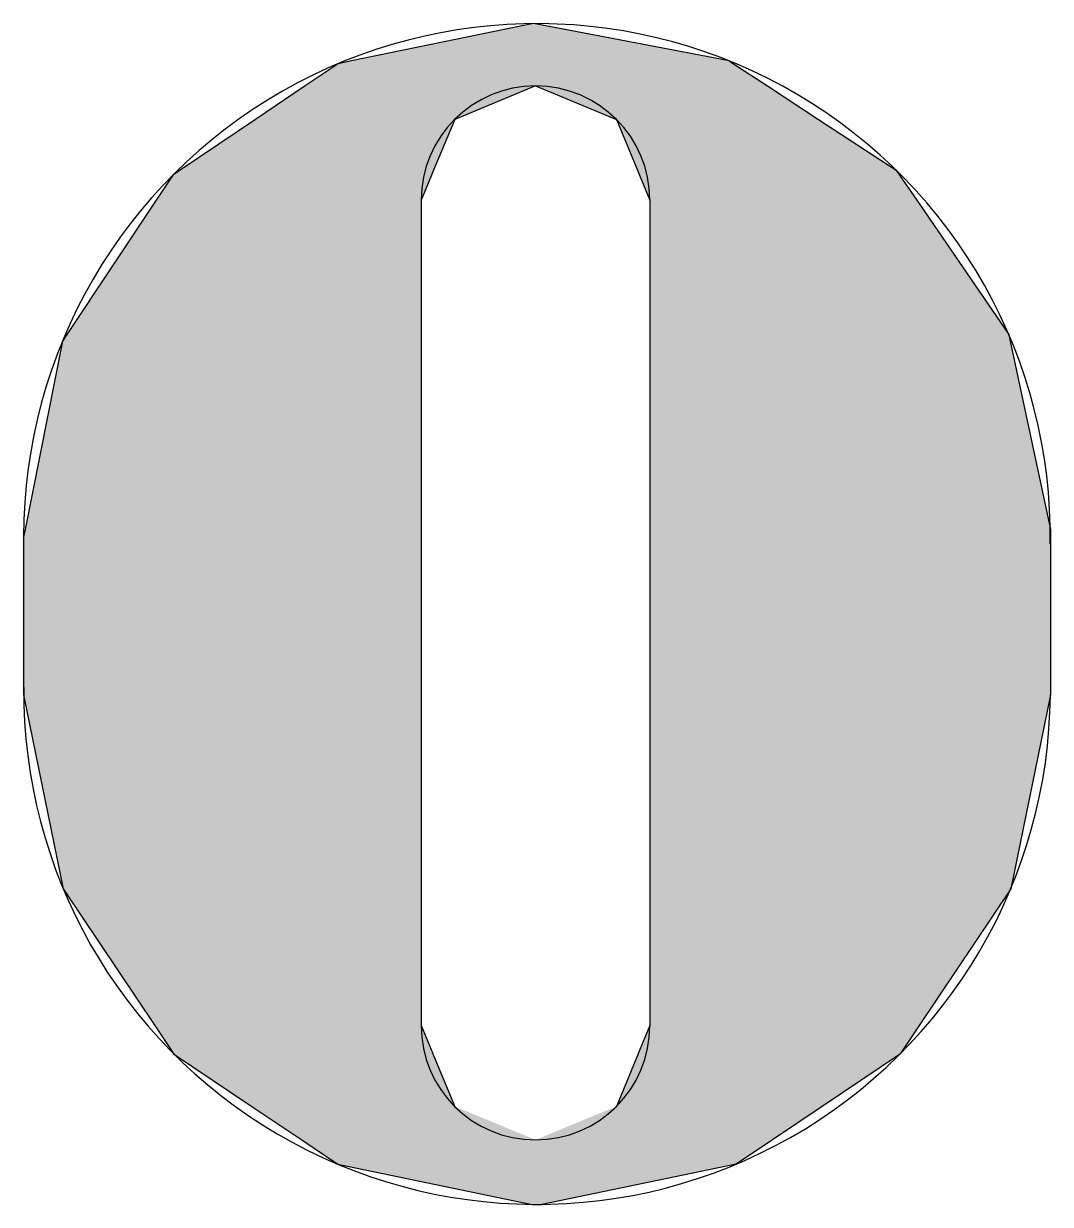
# Model space of a CAD drawing. Extents: x 1329 to 1605, y 497 to 704.
# Drawn here: x 1558.542 to 1560.147, y 501.294 to 503.141 of the extents above; entities that cross this region are included whole.
import ezdxf

# ---------------------------------------------------------------- set-up
doc = ezdxf.new("R2010")
doc.units = 0
doc.layers.add('LSC-DA1', color=7, linetype='CONTINUOUS')

# ---------------------------------------------------------------- blocks, each defined once
blk = doc.blocks.new('*U36')
at = {"layer": 'LSC-DA1', "linetype": 'CONTINUOUS'}
for p, q in [((124.6825, 6.401), (124.3981, 6.3426)), ((124.9887, 6.3426), (124.6825, 6.401)), ((124.3771, 6.3383), (124.3256, 6.3035)), ((124.3981, 6.3426), (124.3771, 6.3383)), ((124.9887, 6.3426), (124.9953, 6.3383)), ((124.9953, 6.3383), (125.0484, 6.3035)), ((124.3256, 6.3035), (124.248, 6.2512)), ((124.6858, 6.3035), (124.5594, 6.2512)), ((124.6858, 6.3035), (124.8122, 6.2512)), ((125.0484, 6.3035), (125.1284, 6.2512)), ((124.248, 6.2512), (124.1305, 6.1719)), ((124.5594, 6.2512), (124.5265, 6.1719)), ((124.8122, 6.2512), (124.845, 6.1719)), ((125.1284, 6.2512), (125.2496, 6.1719)), ((124.1305, 6.1719), (124.1186, 6.1639)), ((124.5265, 6.1719), (124.5232, 6.1639)), ((124.845, 6.1719), (124.8483, 6.1639)), ((125.2496, 6.1719), (125.255, 6.1639)), ((124.1186, 6.1639), (124.0926, 6.1248)), ((124.5232, 6.1639), (124.507, 6.1248)), ((124.8483, 6.1639), (124.8645, 6.1248)), ((125.255, 6.1639), (125.2818, 6.1248)), ((124.0926, 6.1248), (123.9531, 5.9147)), ((124.507, 6.1248), (124.507, 5.9147)), ((124.8645, 6.1248), (124.8645, 5.9147)), ((125.2818, 6.1248), (125.4257, 5.9147)), ((123.9531, 5.9147), (123.9461, 5.9043)), ((124.507, 5.9147), (124.507, 5.9043)), ((124.8645, 5.9147), (124.8645, 5.9043)), ((125.4257, 5.9147), (125.4279, 5.9043)), ((123.9461, 5.9043), (123.8878, 5.6098)), ((124.507, 5.9043), (124.507, 5.6098)), ((124.8645, 5.9043), (124.8645, 5.6098)), ((125.4279, 5.9043), (125.4906, 5.6098)), ((123.8878, 5.6098), (123.8856, 5.5985)), ((123.8856, 5.5985), (123.8856, 5.3515)), ((124.507, 5.6098), (124.507, 5.5985)), ((124.507, 5.5985), (124.507, 5.3515)), ((124.8645, 5.6098), (124.8645, 5.5985)), ((124.8645, 5.5985), (124.8645, 5.3515)), ((125.4906, 5.6098), (125.4906, 5.5985)), ((125.4906, 5.5985), (125.4906, 5.3515)), ((123.8856, 5.3515), (123.8856, 5.3514)), ((123.8856, 5.3514), (123.9475, 5.0478)), ((124.507, 5.3515), (124.507, 5.3514)), ((124.507, 5.3514), (124.507, 5.0478)), ((124.8645, 5.3515), (124.8645, 5.3514)), ((124.8645, 5.3514), (124.8645, 5.0478)), ((125.4906, 5.3514), (125.4287, 5.0478)), ((125.4906, 5.3515), (125.4906, 5.3514)), ((123.9475, 5.0478), (123.9475, 5.0478)), ((123.9475, 5.0478), (124.0905, 4.8342)), ((124.507, 5.0478), (124.507, 5.0478)), ((124.507, 5.0478), (124.507, 4.8342)), ((124.8645, 5.0478), (124.8645, 5.0478)), ((124.8645, 5.0478), (124.8645, 4.8342)), ((125.4286, 5.0478), (125.2857, 4.8342)), ((125.4287, 5.0478), (125.4286, 5.0478)), ((124.0905, 4.8342), (124.1199, 4.7903)), ((124.507, 4.8342), (124.5252, 4.7903)), ((124.8645, 4.8342), (124.8463, 4.7903)), ((125.2857, 4.8342), (125.2563, 4.7903)), ((124.1199, 4.7903), (124.1199, 4.7902)), ((124.1199, 4.7902), (124.2425, 4.7078)), ((124.5252, 4.7903), (124.5252, 4.7902)), ((124.5252, 4.7902), (124.5594, 4.7078)), ((124.8463, 4.7902), (124.8122, 4.7078)), ((124.8463, 4.7903), (124.8463, 4.7902)), ((125.2563, 4.7902), (125.1337, 4.7078)), ((125.2563, 4.7903), (125.2563, 4.7902)), ((124.2425, 4.7078), (124.3203, 4.6554)), ((125.1337, 4.7078), (125.056, 4.6554)), ((124.3203, 4.6554), (124.377, 4.6173)), ((125.056, 4.6554), (124.9993, 4.6173)), ((124.377, 4.6173), (124.377, 4.6172)), ((124.377, 4.6172), (124.6804, 4.5545)), ((124.9992, 4.6172), (124.6958, 4.5545)), ((124.9993, 4.6173), (124.9992, 4.6172)), ((124.6804, 4.5545), (124.6958, 4.5545))]:
    blk.add_line(p, q, dxfattribs=at)
for points in [[(124.6825, 6.401), (124.3981, 6.3426), (124.9887, 6.3426)], [(124.3771, 6.3383), (124.3256, 6.3035), (125.0484, 6.3035)], [(124.3981, 6.3426), (124.3771, 6.3383), (124.9953, 6.3383)], [(124.3256, 6.3035), (124.248, 6.2512), (124.5594, 6.2512)], [(124.6858, 6.3035), (124.8122, 6.2512), (125.1284, 6.2512)], [(124.248, 6.2512), (124.1305, 6.1719), (124.5265, 6.1719)], [(124.8122, 6.2512), (124.845, 6.1719), (125.2496, 6.1719)], [(124.1305, 6.1719), (124.1186, 6.1639), (124.5232, 6.1639)], [(124.845, 6.1719), (124.8483, 6.1639), (125.255, 6.1639)], [(124.1186, 6.1639), (124.0926, 6.1248), (124.507, 6.1248)], [(124.8483, 6.1639), (124.8645, 6.1248), (125.2818, 6.1248)], [(124.0926, 6.1248), (123.9531, 5.9147), (124.507, 5.9147)], [(124.8645, 6.1248), (124.8645, 5.9147), (125.4257, 5.9147)], [(123.9531, 5.9147), (123.9461, 5.9043), (124.507, 5.9043)], [(124.8645, 5.9147), (124.8645, 5.9043), (125.4279, 5.9043)], [(123.9461, 5.9043), (123.8878, 5.6098), (124.507, 5.6098)], [(124.8645, 5.9043), (124.8645, 5.6098), (125.4906, 5.6098)], [(123.8878, 5.6098), (123.8856, 5.5985), (124.507, 5.5985)], [(123.8856, 5.5985), (123.8856, 5.3515), (124.507, 5.3515)], [(124.8645, 5.6098), (124.8645, 5.5985), (125.4906, 5.5985)], [(124.8645, 5.5985), (124.8645, 5.3515), (125.4906, 5.3515)], [(123.8856, 5.3515), (123.8856, 5.3514), (124.507, 5.3514)], [(123.8856, 5.3514), (123.9475, 5.0478), (124.507, 5.0478)], [(124.8645, 5.3515), (124.8645, 5.3514), (125.4906, 5.3514)], [(124.8645, 5.3514), (124.8645, 5.0478), (125.4287, 5.0478)], [(123.9475, 5.0478), (123.9475, 5.0478), (124.507, 5.0478)], [(123.9475, 5.0478), (124.0905, 4.8342), (124.507, 4.8342)], [(124.8645, 5.0478), (124.8645, 5.0478), (125.4286, 5.0478)], [(124.8645, 5.0478), (124.8645, 4.8342), (125.2857, 4.8342)], [(124.0905, 4.8342), (124.1199, 4.7903), (124.5252, 4.7903)], [(124.8645, 4.8342), (124.8463, 4.7903), (125.2563, 4.7903)], [(124.1199, 4.7903), (124.1199, 4.7902), (124.5252, 4.7902)], [(124.1199, 4.7902), (124.2425, 4.7078), (124.5594, 4.7078)], [(124.8463, 4.7902), (124.8122, 4.7078), (125.1337, 4.7078)], [(124.8463, 4.7903), (124.8463, 4.7902), (125.2563, 4.7902)], [(124.2425, 4.7078), (124.3203, 4.6554), (124.6858, 4.6554)], [(124.8122, 4.7078), (124.6858, 4.6554), (125.056, 4.6554)], [(124.3203, 4.6554), (124.377, 4.6173), (124.9993, 4.6173)], [(124.377, 4.6173), (124.377, 4.6172), (124.9992, 4.6172)], [(124.377, 4.6172), (124.6804, 4.5545), (124.6958, 4.5545)], [(124.6804, 4.5545), (124.6804, 4.5545), (124.6958, 4.5545)]]:
    blk.add_solid(points, dxfattribs=at)
at = {"layer": 'LSC-DA1', "linetype": 'CONTINUOUS', "extrusion": (0, 0, -1)}
for points in [[(-124.3771, 6.3383), (-124.9953, 6.3383), (-125.0484, 6.3035)], [(-124.3981, 6.3426), (-124.9887, 6.3426), (-124.9953, 6.3383)], [(-124.3256, 6.3035), (-124.6858, 6.3035), (-124.5594, 6.2512)], [(-124.6858, 6.3035), (-125.0484, 6.3035), (-125.1284, 6.2512)], [(-124.248, 6.2512), (-124.5594, 6.2512), (-124.5265, 6.1719)], [(-124.8122, 6.2512), (-125.1284, 6.2512), (-125.2496, 6.1719)], [(-124.1305, 6.1719), (-124.5265, 6.1719), (-124.5232, 6.1639)], [(-124.845, 6.1719), (-125.2496, 6.1719), (-125.255, 6.1639)], [(-124.1186, 6.1639), (-124.5232, 6.1639), (-124.507, 6.1248)], [(-124.8483, 6.1639), (-125.255, 6.1639), (-125.2818, 6.1248)], [(-124.0926, 6.1248), (-124.507, 6.1248), (-124.507, 5.9147)], [(-124.8645, 6.1248), (-125.2818, 6.1248), (-125.4257, 5.9147)], [(-123.9531, 5.9147), (-124.507, 5.9147), (-124.507, 5.9043)], [(-124.8645, 5.9147), (-125.4257, 5.9147), (-125.4279, 5.9043)], [(-123.9461, 5.9043), (-124.507, 5.9043), (-124.507, 5.6098)], [(-124.8645, 5.9043), (-125.4279, 5.9043), (-125.4906, 5.6098)], [(-123.8856, 5.5985), (-124.507, 5.5985), (-124.507, 5.3515)], [(-123.8878, 5.6098), (-124.507, 5.6098), (-124.507, 5.5985)], [(-124.8645, 5.6098), (-125.4906, 5.6098), (-125.4906, 5.5985)], [(-124.8645, 5.5985), (-125.4906, 5.5985), (-125.4906, 5.3515)], [(-123.8856, 5.3515), (-124.507, 5.3515), (-124.507, 5.3514)], [(-123.8856, 5.3514), (-124.507, 5.3514), (-124.507, 5.0478)], [(-124.8645, 5.3515), (-125.4906, 5.3515), (-125.4906, 5.3514)], [(-124.8645, 5.3514), (-125.4906, 5.3514), (-125.4287, 5.0478)], [(-123.9475, 5.0478), (-124.507, 5.0478), (-124.507, 5.0478)], [(-123.9475, 5.0478), (-124.507, 5.0478), (-124.507, 4.8342)], [(-124.8645, 5.0478), (-125.4287, 5.0478), (-125.4286, 5.0478)], [(-124.8645, 5.0478), (-125.4286, 5.0478), (-125.2857, 4.8342)], [(-124.0905, 4.8342), (-124.507, 4.8342), (-124.5252, 4.7903)], [(-124.8645, 4.8342), (-125.2857, 4.8342), (-125.2563, 4.7903)], [(-124.1199, 4.7903), (-124.5252, 4.7903), (-124.5252, 4.7902)], [(-124.1199, 4.7902), (-124.5252, 4.7902), (-124.5594, 4.7078)], [(-124.8463, 4.7903), (-125.2563, 4.7903), (-125.2563, 4.7902)], [(-124.8463, 4.7902), (-125.2563, 4.7902), (-125.1337, 4.7078)], [(-124.2425, 4.7078), (-124.5594, 4.7078), (-124.6858, 4.6554)], [(-124.8122, 4.7078), (-125.1337, 4.7078), (-125.056, 4.6554)], [(-124.3203, 4.6554), (-125.056, 4.6554), (-124.9993, 4.6173)], [(-124.377, 4.6173), (-124.9993, 4.6173), (-124.9992, 4.6172)], [(-124.377, 4.6172), (-124.9992, 4.6172), (-124.6958, 4.5545)]]:
    blk.add_solid(points, dxfattribs=at)
blk = doc.blocks.new('A$C54134F2F')
at = {"layer": 'LSC-DA1'}
for p, q in [((123.8856, 5.5985), (123.8856, 5.3627)), ((125.4906, 5.5874), (125.4906, 5.3515)), ((124.6804, 4.5545), (124.6958, 4.5545))]:
    blk.add_line(p, q, dxfattribs=at)
for points in [[(124.507, 6.1248), (124.507, 4.8342)], [(124.8645, 6.1248), (124.8645, 4.8342)]]:
    blk.add_lwpolyline(points, dxfattribs=at)
for centre, radius, start, end in [((124.6881, 5.5985), 0.8025, 359.2107, 180), ((124.6858, 6.1248), 0.1788, 0, 180), ((124.6881, 5.357), 0.8025, 179.5961, 359.6054), ((124.6858, 4.8342), 0.1788, 180, 0)]:
    blk.add_arc(centre, radius, start, end, dxfattribs=at)
at = {"layer": 'LSC-DA1', "linetype": 'CONTINUOUS'}
blk.add_blockref('*U36', (0, 0), dxfattribs=at)

msp = doc.modelspace()

# ---------------------------------------------------------------- block references
at = {"layer": 'LSC-DA1'}
msp.add_blockref('A$C54134F2F', (1434.6562, 496.7395), dxfattribs=at)

doc.saveas('drawing.dxf')
